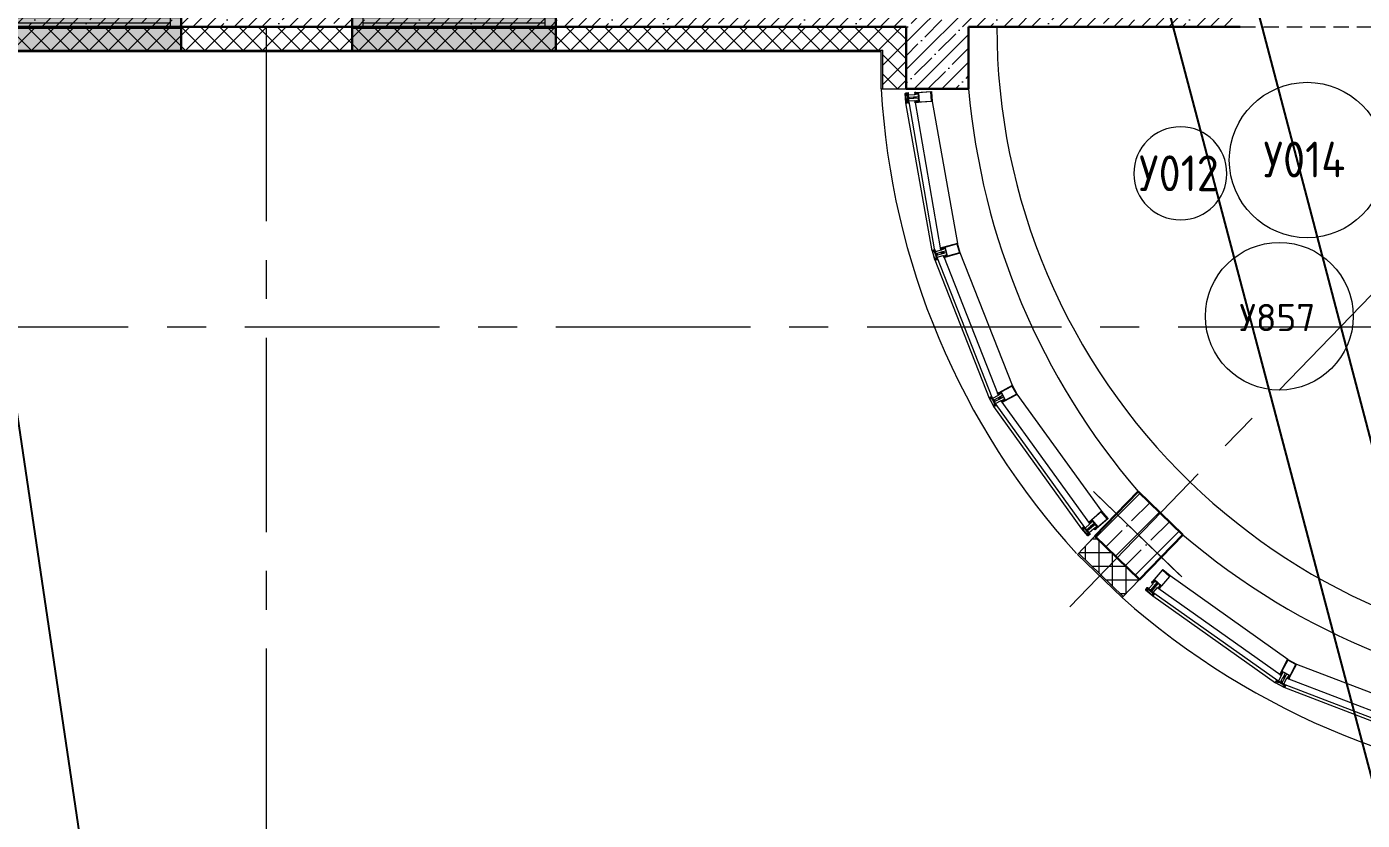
# Model space of a CAD drawing. Header units: millimetres. Extents: x -8417289 to 9420486, y 0 to 166066.
# Drawn here: x 82105 to 90693, y 61540 to 66646 of the extents above; entities that cross this region are included whole.
import ezdxf
from ezdxf import colors
from ezdxf.entities.mleader import LeaderData, LeaderLine
from ezdxf.math import Vec2, Vec3

# ---------------------------------------------------------------- set-up
doc = ezdxf.new("R2010")
doc.units = ezdxf.units.MM
doc.header["$MEASUREMENT"] = 0
doc.linetypes.add('ADSK_Штриховая_ш2 п1', pattern=[3, 2, -1])
doc.linetypes.add('CENTER', pattern=[2, 1.25, -0.25, 0.25, -0.25])
doc.layers.get('0').update_dxf_attribs({"color": 250, "lineweight": 9})
for name, color, linetype, lineweight in [('АР_Навесной фасад', 147, 'Continuous', 5), ('АР_Окна БЛОК', 250, 'Continuous', 13), ('АР_Оси', 195, 'Continuous', 9), ('АР_Перегородки витражные', 152, 'Continuous', 13), ('АР_Подоконники', 163, 'Continuous', 9), ('АР_Сущ Несущая стена', 216, 'Continuous', 30), ('АР_тонкая линия', 250, 'Continuous', 0), ('АР_Утеплитель', 250, 'Continuous', 9), ('АР_Штриховка монолит', 250, 'Continuous', 9), ('ТХ_мебель передв', 250, 'Continuous', 13)]:
    doc.layers.add(name, color=color, linetype=linetype, lineweight=lineweight)
for name, color, linetype in [('Тонкая', 7, 'Continuous'), ('ТХ_мебель передв_поз', 251, 'Continuous'), ('ТХ_привязки ЭО', 96, 'Continuous'), ('ТХ_привязки_СС', 3, 'Continuous'), ('ТХ_примечание', 40, 'Continuous')]:
    doc.layers.add(name, color=color, linetype=linetype)
doc.styles.add('ISOCPEUR', font='isocpeur.TTF')
doc.styles.add('ISOCPEUR_1', font='isocpeur.TTF', dxfattribs={"width": 0.9, "height": 250})
pattern_1 = [(335.76716334, (-69115.3163, 318510.941), (0.651582564, 1.447617495), []), (65.76716334, (-69115.3163, 318510.941), (-1.447617495, 0.651582564), [])]

# ---------------------------------------------------------------- blocks, each defined once
blk = doc.blocks.new('*U360')
at = {"true_color": 0xffffff}
h = blk.add_hatch(color=7, dxfattribs=at)
h.dxf.hatch_style = 1
h.paths.add_polyline_path([(-1310, -140), (0, -140), (0, 220), (-1310, 220)])
at = {"lineweight": 30}
for p, q in [((-1310, -140), (-1310, 220)), ((0, -140), (0, 220))]:
    blk.add_line(p, q, dxfattribs=at)
for p, q in [((0, 220), (-1310, 220)), ((-1310, 70), (0, 70)), ((-1310, 0), (0, 0)), ((-1240, 0), (-1240, 70)), ((-1240, 35), (-70, 35)), ((-70, 0), (-70, 70)), ((-1310, -140), (0, -140)), ((-1310, -140), (-1310, -140)), ((-1310, -140), (-1310, -140)), ((0, -140), (0, -140)), ((0, -140), (0, -140))]:
    blk.add_line(p, q)
blk = doc.blocks.new('стойка витр.')
h = blk.add_hatch()
h.set_pattern_fill('ANSI37', scale=0.5, angle=-69.23284)
h.set_pattern_definition(pattern_1)
edge = h.paths.add_edge_path()
edge.add_line((-22.7, 14.1), (-23, 15))
edge.add_arc((-23.4, 14.9), 0.427, 20.76054, 72.29996)
edge.add_arc((-23.2, 15.7), 0.427, 110.76398, 252.28796, ccw=False)
edge.add_line((-23.3, 16.1), (-22.3, 16.5))
edge.add_arc((-22.2, 16.3), 0.183, 20.74896, 110.78537, ccw=False)
edge.add_line((-22.1, 16.4), (-22, 16.3))
edge.add_arc((-21.9, 16.3), 0.183, 200.76661, 335.77797)
edge.add_line((-21.7, 16.3), (-21.1, 17.8))
edge.add_arc((-21.7, 18), 0.637, 344.39284, 381.72488)
edge.add_line((-21.1, 18.2), (-22.6, 22.1))
edge.add_arc((-23.2, 21.9), 0.637, 19.80945, 57.14149)
edge.add_line((-22.8, 22.4), (-24.3, 23.1))
edge.add_arc((-24.4, 23), 0.183, 65.75635, 200.76772)
edge.add_line((-24.5, 22.9), (-24.5, 22.8))
edge.add_arc((-24.7, 22.7), 0.183, -69.25104, 20.78537, ccw=False)
edge.add_line((-24.6, 22.6), (-25.6, 22.2))
edge.add_arc((-25.8, 22.6), 0.427, 149.24636, 290.77035, ccw=False)
edge.add_arc((-26.5, 23), 0.427, 329.23437, 380.77379)
edge.add_line((-26.1, 23.2), (-26.5, 24.2))
edge.add_arc((-26.7, 24.1), 0.183, 20.74896, 110.78537)
edge.add_line((-26.7, 24.3), (-33.5, 21.7))
edge.add_arc((-33.4, 21.4), 0.306, 107.61202, 200.68829)
edge.add_line((-33.7, 21.3), (-33.4, 20.7))
edge.add_arc((-33.1, 20.8), 0.304, 200.74529, 225.81236)
edge.add_line((-33.3, 20.5), (-31.8, 18.9))
edge.add_arc((-32, 18.7), 0.305, -108.86284, 45.7814, ccw=False)
edge.add_arc((-28.7, 27.8), 9.95, 231.95433, 250.04117, ccw=False)
edge.add_arc((-35.1, 19.6), 0.4, 42.30929, 119.22504)
edge.add_arc((-34.9, 19.6), 0.602, 134.39501, 228.6478)
edge.add_arc((-28.5, 27.8), 11, 232.08735, 240.88894)
edge.add_arc((-36.9, 12.9), 6.09, 40.7589, 60.61437, ccw=False)
edge.add_arc((-32.5, 16.6), 0.305, -34.89588, 41.60272, ccw=False)
edge.add_line((-32.3, 16.5), (-32.8, 15.8))
edge.add_arc((-32.5, 15.6), 0.305, 145.11007, 256.42425)
edge.add_line((-32.6, 15.3), (-31.7, 15.1))
edge.add_arc((-31.8, 14.8), 0.305, -34.88993, 76.42425, ccw=False)
edge.add_line((-31.5, 14.6), (-32.1, 13.9))
edge.add_arc((-31.8, 13.7), 0.305, 145.11007, 256.42425)
edge.add_line((-31.9, 13.4), (-31, 13.2))
edge.add_arc((-31.1, 12.9), 0.305, -24.22466, 76.42043, ccw=False)
edge.add_line((-30.8, 12.8), (-31.6, 11.1))
edge.add_arc((-31.3, 11), 0.305, 155.77106, 290.74029)
edge.add_line((-31.2, 10.7), (-22.8, 13.9))
edge.add_arc((-22.9, 14.1), 0.183, 290.74896, 380.74896)
edge = h.paths.add_edge_path(flags=16)
edge.add_line((-23.1, 21), (-22.2, 18.6))
edge.add_arc((-22.7, 18.4), 0.541, -69.23284, 20.76716, ccw=False)
edge.add_line((-22.5, 17.9), (-23.4, 17.6))
edge.add_arc((-23.6, 18.1), 0.541, 200.76716, 290.76716, ccw=False)
edge.add_line((-24.1, 17.9), (-25, 20.3))
edge.add_arc((-24.5, 20.5), 0.541, 110.76716, 200.76716, ccw=False)
edge.add_line((-24.7, 21), (-23.8, 21.4))
edge.add_arc((-23.6, 20.8), 0.541, 20.76716, 110.76716, ccw=False)
edge = h.paths.add_edge_path(flags=16)
edge.add_line((-26.9, 20.3), (-25.5, 16.7))
edge.add_arc((-26, 16.5), 0.541, -69.23284, 20.76716, ccw=False)
edge.add_line((-25.8, 16), (-28.2, 15.1))
edge.add_arc((-28.4, 15.6), 0.541, 200.76716, 290.76716, ccw=False)
edge.add_line((-28.9, 15.4), (-30.3, 19))
edge.add_arc((-29.8, 19.2), 0.541, 110.76716, 200.76716, ccw=False)
edge.add_line((-30, 19.7), (-27.5, 20.6))
edge.add_arc((-27.4, 20.1), 0.541, 20.76716, 110.76716, ccw=False)
h = blk.add_hatch()
h.set_pattern_fill('ANSI37', scale=0.5, angle=-69.23284)
h.set_pattern_definition([(335.76716334, (-69115.9168, 318510.7132), (0.651582564, 1.447617495), []), (65.76716334, (-69115.9168, 318510.7132), (-1.447617495, 0.651582564), [])])
edge = h.paths.add_edge_path()
edge.add_arc((-61.4, -46.2), 0.549, 155.76571, 200.76716)
edge.add_line((-61.9, -46), (-61.2, -44.4))
edge.add_arc((-61, -44.5), 0.183, 20.76716, 155.76571)
edge.add_line((-60.9, -44.4), (-60.8, -44.6))
edge.add_arc((-60.6, -44.6), 0.183, 200.76716, 290.76716)
edge.add_line((-60.6, -44.7), (-59.4, -44.3))
edge.add_arc((-59.6, -43.9), 0.427, -69.23284, 72.29364)
edge.add_arc((-59.3, -43.1), 0.427, 200.76716, 252.29364)
edge.add_line((-59.7, -43.2), (-63, -34.5))
edge.add_arc((-62.7, -34.4), 0.305, 110.76716, 200.76716)
edge.add_line((-62.8, -34.1), (-60.6, -33.3))
edge.add_arc((-60.4, -33.6), 0.304, 76.40287, 110.76716)
edge.add_line((-60.4, -33.3), (-60.1, -33.6))
edge.add_arc((-108.2, -55.9), 53, 16.7114, 24.82293)
edge.add_line((-57.4, -40.6), (-57.9, -41.3))
edge.add_arc((-57.7, -41.5), 0.305, 145.11089, 256.42344)
edge.add_line((-57.7, -41.8), (-56.9, -42))
edge.add_arc((-57, -42.3), 0.305, -34.88911, 76.42344)
edge.add_line((-56.7, -42.5), (-57.2, -43.3))
edge.add_arc((-56.9, -43.5), 0.305, 145.11089, 256.42344)
edge.add_line((-57, -43.8), (-56.1, -44))
edge.add_arc((-56.2, -44.3), 0.305, -34.88911, 76.42344)
edge.add_line((-56, -44.4), (-56.5, -45.1))
edge.add_arc((-56.2, -45.3), 0.305, 145.11089, 256.42344)
edge.add_line((-56.3, -45.6), (-55.4, -45.8))
edge.add_arc((-55.5, -46.1), 0.305, -34.88911, 76.42344)
edge.add_line((-55.3, -46.3), (-55.8, -47))
edge.add_arc((-55.5, -47.2), 0.305, 145.11089, 256.42344)
edge.add_line((-55.6, -47.5), (-54.7, -47.8))
edge.add_arc((-54.8, -48.1), 0.305, -34.88911, 76.42344)
edge.add_line((-54.5, -48.3), (-55, -49))
edge.add_arc((-54.8, -49.1), 0.305, 145.11089, 256.42344)
edge.add_line((-54.8, -49.4), (-54, -49.6))
edge.add_arc((-54.1, -49.9), 0.305, -34.88911, 76.42344)
edge.add_line((-53.8, -50.1), (-54.3, -50.8))
edge.add_arc((-54.1, -51), 0.305, 145.11089, 256.42344)
edge.add_line((-54.1, -51.3), (-53.3, -51.5))
edge.add_arc((-53.4, -51.8), 0.305, -43.67509, 76.4279)
edge.add_line((-53.1, -52), (-53.8, -52.6))
edge.add_arc((-53.6, -52.8), 0.305, 136.32859, 262.74713)
edge.add_arc((-54.6, -61.1), 7.99, 59.58604, 82.74713)
edge.add_arc((-50.7, -54.4), 0.305, 253.29101, 419.58604)
edge.add_arc((-52.6, -60.5), 6.03, 73.29101, 110.76716)
edge.add_line((-54.7, -54.9), (-54.8, -54.9))
edge.add_arc((-55, -54.5), 0.427, 200.76716, 290.76716)
edge.add_line((-55.4, -54.7), (-56.7, -51.1))
edge.add_arc((-56.3, -51), 0.427, 149.23664, 200.76716)
edge.add_arc((-57, -50.5), 0.427, -30.76336, 40.0143)
edge.add_arc((-57, -50.5), 0.427, 40.00046, 110.76716)
edge.add_line((-57.2, -50.1), (-58.3, -50.6))
edge.add_arc((-58.3, -50.7), 0.183, 110.76716, 200.76716)
edge.add_line((-58.4, -50.8), (-58.4, -51))
edge.add_arc((-58.5, -51.1), 0.183, 245.76862, 380.76716)
edge.add_line((-58.6, -51.3), (-60.2, -50.6))
edge.add_arc((-60, -50.1), 0.549, 200.76716, 245.76862)
edge.add_line((-60.5, -50.3), (-61.9, -46.4))
edge = h.paths.add_edge_path(flags=16)
edge.add_arc((-59.4, -49), 0.541, 200.76716, 290.76716)
edge.add_line((-60.8, -46.8), (-59.9, -49.2))
edge.add_arc((-60.3, -46.6), 0.541, 110.76716, 200.76716)
edge.add_line((-59.3, -45.7), (-60.5, -46.1))
edge.add_arc((-59.1, -46.2), 0.541, 20.76716, 110.76716)
edge.add_line((-57.7, -48.4), (-58.6, -46))
edge.add_arc((-58.2, -48.6), 0.541, -69.23284, 20.76716)
edge.add_line((-59.2, -49.5), (-58, -49.1))
h = blk.add_hatch()
h.set_pattern_fill('ANSI37', scale=0.5, angle=-69.23284)
h.set_pattern_definition(pattern_1)
edge = h.paths.add_edge_path()
edge.add_line((-7.6, -25.6), (-7.3, -26.5))
edge.add_arc((-7.7, -26.7), 0.427, -30.76563, 20.77379, ccw=False)
edge.add_arc((-6.9, -27.1), 0.427, 149.24636, 290.77035)
edge.add_line((-6.8, -27.5), (-5.8, -27.1))
edge.add_arc((-5.8, -27), 0.183, 290.74896, 380.78537)
edge.add_line((-5.7, -26.9), (-5.7, -26.8))
edge.add_arc((-5.5, -26.7), 0.183, 65.75635, 200.76772, ccw=False)
edge.add_line((-5.5, -26.5), (-4, -27.3))
edge.add_arc((-4.3, -27.8), 0.637, 19.80945, 57.14149, ccw=False)
edge.add_line((-3.7, -27.6), (-2.3, -31.5))
edge.add_arc((-2.9, -31.7), 0.637, -15.60716, 21.72488, ccw=False)
edge.add_line((-2.2, -31.9), (-2.8, -33.4))
edge.add_arc((-3, -33.4), 0.183, 200.76661, 335.77797, ccw=False)
edge.add_line((-3.2, -33.4), (-3.2, -33.3))
edge.add_arc((-3.4, -33.4), 0.183, 20.74896, 110.78537)
edge.add_line((-3.5, -33.2), (-4.5, -33.6))
edge.add_arc((-4.3, -34), 0.427, 110.76398, 252.28796)
edge.add_arc((-4.6, -34.8), 0.427, 20.76054, 72.29996, ccw=False)
edge.add_line((-4.2, -34.6), (-3.8, -35.7))
edge.add_arc((-4, -35.7), 0.183, -69.25104, 20.78537, ccw=False)
edge.add_line((-3.9, -35.9), (-10.6, -38.5))
edge.add_arc((-10.8, -38.2), 0.306, 200.84604, 293.92231, ccw=False)
edge.add_line((-11, -38.3), (-11.3, -37.6))
edge.add_arc((-11, -37.5), 0.304, 175.72197, 200.78904, ccw=False)
edge.add_line((-11.3, -37.5), (-11.3, -35.2))
edge.add_arc((-11.6, -35.2), 0.305, 355.75293, 510.39717)
edge.add_arc((-3.1, -39.8), 9.95, 151.49316, 169.57999)
edge.add_arc((-13.3, -38), 0.4, 282.30929, 359.22504, ccw=False)
edge.add_arc((-13.2, -37.8), 0.602, 172.88652, 267.13932, ccw=False)
edge.add_arc((-2.9, -39.7), 11, 160.64539, 169.44698, ccw=False)
edge.add_arc((-19.1, -34.1), 6.09, 340.91996, 360.77542)
edge.add_arc((-13.3, -34), 0.305, 359.93161, 436.4302)
edge.add_line((-13.2, -33.7), (-14.1, -33.5))
edge.add_arc((-14, -33.2), 0.305, 145.11007, 256.42425, ccw=False)
edge.add_line((-14.3, -33), (-13.7, -32.3))
edge.add_arc((-14, -32.2), 0.305, 325.11007, 436.42425)
edge.add_line((-13.9, -31.9), (-14.8, -31.7))
edge.add_arc((-14.7, -31.4), 0.305, 145.11007, 256.42425, ccw=False)
edge.add_line((-15, -31.2), (-14.4, -30.5))
edge.add_arc((-14.7, -30.3), 0.305, 325.11389, 425.75899)
edge.add_line((-14.6, -30), (-16.3, -29.3))
edge.add_arc((-16.2, -29), 0.305, 110.79404, 245.76326, ccw=False)
edge.add_line((-16.3, -28.7), (-7.9, -25.5))
edge.add_arc((-7.8, -25.7), 0.183, 20.78537, 110.78537, ccw=False)
edge = h.paths.add_edge_path(flags=16)
edge.add_line((-3.3, -31.1), (-4.3, -28.7))
edge.add_arc((-4.8, -28.9), 0.541, 20.76716, 110.76716)
edge.add_line((-5, -28.3), (-5.9, -28.7))
edge.add_arc((-5.7, -29.2), 0.541, 110.76716, 200.76716)
edge.add_line((-6.2, -29.4), (-5.3, -31.8))
edge.add_arc((-4.8, -31.6), 0.541, 200.76716, 290.76716)
edge.add_line((-4.6, -32.1), (-3.7, -31.8))
edge.add_arc((-3.9, -31.3), 0.541, 290.76716, 380.76716)
edge = h.paths.add_edge_path(flags=16)
edge.add_line((-6.7, -33), (-8, -29.4))
edge.add_arc((-8.5, -29.6), 0.541, 20.76716, 110.76716)
edge.add_line((-8.7, -29.1), (-11.1, -30))
edge.add_arc((-10.9, -30.5), 0.541, 110.76716, 200.76716)
edge.add_line((-11.4, -30.7), (-10.1, -34.3))
edge.add_arc((-9.6, -34.1), 0.541, 200.76716, 290.76716)
edge.add_line((-9.4, -34.6), (-7, -33.7))
edge.add_arc((-7.2, -33.2), 0.541, 290.76716, 380.76716)
at = {"lineweight": 0, "ltscale": 100, "transparency": 33554687}
for points in [[(-68.6, -58.5), (-90.2, -1.6), (-90, -1.3), (-89, -0.9), (-88.6, -1), (-87.7, -3.3), (-87.4, -3.4), (-86.7, -3.2), (-86.4, -2.8), (-87.3, -0.5), (-87.2, -0.2), (-82, 1.7), (-80.5, 1.3), (-79.7, 1.5), (-77.3, 4.2), (-77.8, 4.8), (-90.5, 0), (-91.4, -2), (-69.8, -59.1), (-67.8, -59.9), (-55.1, -55.1), (-55.2, -54.3), (-58.7, -53.8), (-59.5, -54.2), (-60.2, -55.7), (-65.4, -57.6), (-65.7, -57.4), (-66.6, -55.1), (-67, -55), (-67.7, -55.3), (-67.9, -55.6), (-67, -57.9), (-67.2, -58.3), (-68.2, -58.7)], [(65.9, 59.3), (-26.6, 24.2), (-25.9, 22.2), (-25.3, 22), (-24.8, 22.1), (-25.2, 23.2), (-20.5, 24.9), (-19.2, 21.4), (-18.8, 21.3), (-19, 20.8), (-17.7, 17.4), (-22.4, 15.6), (-22.7, 16.5), (-23.2, 16.4), (-23.4, 15.7), (-22.8, 13.9), (-17.2, 16), (-16.2, 17), (-15.5, 19.8), (-15.4, 20.1), (-17, 24.3), (-17.4, 24.6), (-17.5, 25.4), (-13.7, 26.9), (-12.5, 26.3), (-4.3, 4.8), (-4.9, 3.6), (-32.7, -7), (-32.8, -7.4), (-32.4, -8.4), (-31.1, -9.1), (-30.3, -8.8), (-29.8, -9.1), (-28.6, -8.7), (-28.6, -8.2), (-28.2, -8.5), (-27, -8.1), (-26.9, -7.5), (-26.5, -7.9), (-25.3, -7.5), (-25.3, -6.9), (-24.8, -7.2), (-23.6, -6.8), (-23.6, -6.3), (-23.1, -6.6), (-21.9, -6.2), (-21.9, -5.6), (-21.5, -6), (-20.3, -5.6), (-20.2, -5), (-19.8, -5.3), (-18.6, -4.9), (-18.4, -4.3), (-18, -4.7), (-17.4, -4.4), (-15.1, -4.8), (-14.5, -6.4), (-15.8, -7.9), (-15.9, -8.7), (-16.3, -8.3), (-17.4, -8.8), (-17.6, -9.3), (-18, -9), (-19.1, -9.4), (-19.3, -10), (-19.7, -9.6), (-20.8, -10.1), (-20.9, -10.6), (-21.4, -10.3), (-22.5, -10.7), (-22.6, -11.2), (-23, -10.9), (-24.3, -11.3), (-24.3, -11.9), (-24.7, -11.5), (-25.8, -12), (-26, -12.5), (-26.4, -12.2), (-27.6, -12.6), (-27.6, -13.1), (-28.1, -12.8), (-29.3, -13.3), (-29.3, -13.8), (-29.9, -15.1), (-29.5, -16.2), (-29.1, -16.3), (-1.3, -5.8), (-0.1, -6.4), (8.1, -27.9), (7.6, -29.2), (3.8, -30.6), (3.2, -29.8), (3.4, -29.5), (1.7, -25.2), (1.6, -25.1), (-0.9, -23.4), (-2.3, -23.3), (-7.8, -25.4), (-7.2, -27.2), (-6.5, -27.6), (-6, -27.4), (-6.4, -26.4), (-1.7, -24.6), (-0.4, -28.2), (0, -28.3), (-0.2, -28.7), (1.1, -32.2), (-3.6, -33.9), (-3.9, -33), (-4.4, -33.2), (-4.6, -33.8), (-4, -35.7), (88.6, -0.5), (89.2, 0.7), (67.2, 58.7)], [(63.8, 56.3), (85.1, 0.2), (10.6, -28), (-10.6, 28)]]:
    blk.add_lwpolyline(points, close=True, dxfattribs=at)
for points in [[(-73.6, -6.3), (-74.2, -6), (-74.8, -6.2), (-74.4, -7.2), (-76.6, -8, -0.414362), (-77, -7.8), (-79.3, -1.5, -0.414326), (-78.7, -0.2), (-77.3, 0.4), (-76.9, -0.7), (-76.3, -0.4), (-76.1, 0.3), (-77.3, 3.5, 0.551224), (-77.8, 3.6), (-79.9, 1.3, -0.267349), (-80.9, 1.1), (-82.1, 1.4, 0.249629), (-82.6, 1.3), (-86.2, -1.9, 0.827043), (-85.6, -2.8), (-82.1, -1.5, -0.414326), (-80.8, -2.1), (-78.1, -9.1, 0.414326), (-76.8, -9.7), (-75.7, -9.2, -0.082799), (-71.8, -16.3), (-68.3, -25.6), (-67.9, -25.7), (-68.1, -26.1), (-64.6, -35.3, -0.082799), (-62.8, -43.1), (-63.9, -43.6, 0.414326), (-64.5, -44.9), (-61.9, -51.9, -0.414326), (-62.5, -53.2), (-66, -54.5, 0.827043), (-65.8, -55.6), (-61, -55.6, 0.249629), (-60.6, -55.4), (-59.9, -54.3, -0.267349), (-59, -53.9), (-55.9, -54.2, 0.551224), (-55.6, -53.7), (-56.8, -50.5), (-57.5, -50.1), (-58, -50.4), (-57.6, -51.4), (-59.1, -52, -0.414326), (-60.5, -51.4), (-62.8, -45.1, -0.414362), (-62.7, -44.7), (-60.5, -43.9), (-60.1, -44.8), (-59.6, -44.6), (-59.3, -43.9)], [(-32.4, -8.4), (-32.8, -7.4, 0.523933), (-33.2, -7.2), (-64.2, -18.9, 0.414326), (-64.5, -19.6), (-64.1, -20.9, 0.410627), (-63.4, -21.2), (-62.7, -21, 0.492552), (-62.6, -20.7), (-62.8, -20.2, -0.441111), (-62.6, -19.9), (-60.8, -19.3, -0.208057), (-59.9, -19.4, -0.000016), (-56.9, -20.8, -0.439819), (-56.4, -22.2, -0.000016), (-57.7, -25.2, -0.208057), (-58.3, -25.9), (-60.1, -26.6, -0.441111), (-60.4, -26.5), (-60.6, -26, 0.492552), (-60.9, -25.9), (-61.5, -26.1, 0.410627), (-61.8, -26.8), (-61.3, -28.1, 0.414326), (-60.6, -28.4), (-29.6, -16.6, 0.523933), (-29.5, -16.2), (-29.8, -15.2)]]:
    blk.add_lwpolyline(points, format="xyb", close=True, dxfattribs=at)
at = {"color": 7, "lineweight": 0, "ltscale": 100, "transparency": 33554687}
for points in [[(-74.1, 3.3, 0.57795), (-74.3, 3.8), (-75.2, 3.8, -0.615334), (-75.4, 4.3, 0.101403), (-73.8, 7.1, 0.887085), (-74.4, 7.4, -0.164997), (-77.4, 4.9), (-77.5, 4.9, 0.414304), (-77.7, 4.3), (-76.4, 0.8, 0.228696), (-76.1, 0.5, -0.319049), (-75.8, 0.1, -0.319002), (-76.1, -0.3), (-77.2, -0.7, -0.4144), (-77.5, -0.6), (-77.6, -0.4, 0.668339), (-77.9, -0.4), (-78.6, -1.9, 0.198883), (-78.6, -2.4), (-77.2, -6.2, 0.198883), (-76.9, -6.5), (-75.3, -7.3, 0.668339), (-75.1, -7), (-75.1, -6.8, -0.4144), (-75, -6.6), (-73.9, -6.1, -0.710202), (-73.4, -6.7, 0.228696), (-73.4, -7.1), (-70.1, -15.8, 0.414362), (-69.7, -16), (-67.4, -15.1, 0.151171), (-67.3, -15), (-67.3, -14.6, 0.035408), (-69.9, -7.6), (-70.8, -7.4, -0.527868), (-71, -6.9), (-70.5, -6.2, 0.527868), (-70.6, -5.7), (-71.5, -5.4, -0.527868), (-71.7, -4.9), (-71.2, -4.2, 0.527868), (-71.4, -3.7), (-72.3, -3.5, -0.527868), (-72.4, -3.1), (-71.9, -2.4, 0.527868), (-72.1, -1.9), (-73, -1.7, -0.527868), (-73.1, -1.2), (-72.7, -0.4, 0.527868), (-72.8, 0.1), (-73.7, 0.3, -0.527868), (-73.9, 0.8), (-73.4, 1.5, 0.527868), (-73.5, 1.9), (-74.4, 2.1, -0.527868), (-74.6, 2.6)], [(-22.7, 14.1), (-23, 15, 0.228752), (-23.3, 15.3, -0.710164), (-23.3, 16.1), (-22.3, 16.5, -0.4144), (-22.1, 16.4), (-22, 16.3, 0.66825), (-21.7, 16.3), (-21.1, 17.8, 0.164348), (-21.1, 18.2), (-22.6, 22.1, 0.164348), (-22.8, 22.4), (-24.3, 23.1, 0.66825), (-24.5, 22.9), (-24.5, 22.8, -0.4144), (-24.6, 22.6), (-25.6, 22.2, -0.710164), (-26.1, 22.8, 0.228752), (-26.1, 23.2), (-26.5, 24.2, 0.4144), (-26.7, 24.3), (-33.5, 21.7, 0.430028), (-33.7, 21.3), (-33.4, 20.7, 0.109814), (-33.3, 20.5), (-31.8, 18.9, -0.800036), (-32.1, 18.4, -0.079083), (-34.8, 19.9, 0.348803), (-35.3, 20, 0.436125), (-35.3, 19.1, 0.038423), (-33.9, 18.2, -0.086853), (-32.3, 16.9, -0.346763), (-32.3, 16.5), (-32.8, 15.8, 0.527877), (-32.6, 15.3), (-31.7, 15.1, -0.527877), (-31.5, 14.6), (-32.1, 13.9, 0.527877), (-31.9, 13.4), (-31, 13.2, -0.469739), (-30.8, 12.8), (-31.6, 11.1, 0.667984), (-31.2, 10.7), (-22.8, 13.9, 0.414214)], [(-53.3, -51.5, -0.57795), (-53.1, -52), (-53.8, -52.6, 0.615334), (-53.6, -53.1, -0.101403), (-50.6, -54.2, -0.887085), (-50.8, -54.7, 0.164997), (-54.7, -54.9), (-54.8, -54.9, -0.414304), (-55.4, -54.7), (-56.7, -51.1, -0.228696), (-56.7, -50.8, 0.319049), (-56.7, -50.3, 0.319002), (-57.2, -50.1), (-58.3, -50.6, 0.4144), (-58.4, -50.8), (-58.4, -51, -0.668339), (-58.6, -51.3), (-60.2, -50.6, -0.198883), (-60.5, -50.3), (-61.9, -46.4, -0.198883), (-61.9, -46), (-61.2, -44.4, -0.668339), (-60.9, -44.4), (-60.8, -44.6, 0.4144), (-60.6, -44.7), (-59.4, -44.3, 0.710202), (-59.4, -43.5, -0.228696), (-59.7, -43.2), (-63, -34.5, -0.414362), (-62.8, -34.1), (-60.6, -33.3, -0.151171), (-60.4, -33.3), (-60.1, -33.6, -0.035408), (-57.4, -40.6), (-57.9, -41.3, 0.527868), (-57.7, -41.8), (-56.9, -42, -0.527868), (-56.7, -42.5), (-57.2, -43.3, 0.527868), (-57, -43.8), (-56.1, -44, -0.527868), (-56, -44.4), (-56.5, -45.1, 0.527868), (-56.3, -45.6), (-55.4, -45.8, -0.527868), (-55.3, -46.3), (-55.8, -47, 0.527868), (-55.6, -47.5), (-54.7, -47.8, -0.527868), (-54.5, -48.3), (-55, -49, 0.527868), (-54.8, -49.4), (-54, -49.6, -0.527868), (-53.8, -50.1), (-54.3, -50.8, 0.527868), (-54.1, -51.3)], [(-7.6, -25.6), (-7.3, -26.5, -0.228752), (-7.3, -26.9, 0.710164), (-6.8, -27.5), (-5.8, -27.1, 0.4144), (-5.7, -26.9), (-5.7, -26.8, -0.66825), (-5.5, -26.5), (-4, -27.3, -0.164348), (-3.7, -27.6), (-2.3, -31.5, -0.164348), (-2.2, -31.9), (-2.8, -33.4, -0.66825), (-3.2, -33.4), (-3.2, -33.3, 0.4144), (-3.5, -33.2), (-4.5, -33.6, 0.710164), (-4.5, -34.4, -0.228752), (-4.2, -34.6), (-3.8, -35.7, -0.4144), (-3.9, -35.9), (-10.6, -38.5, -0.430028), (-11, -38.3), (-11.3, -37.6, -0.109814), (-11.3, -37.5), (-11.3, -35.2, 0.800036), (-11.8, -35.1, 0.079083), (-12.9, -38, -0.348803), (-13.2, -38.4, -0.436125), (-13.8, -37.7, -0.038423), (-13.3, -36.1, 0.086853), (-13, -34, 0.346763), (-13.2, -33.7), (-14.1, -33.5, -0.527877), (-14.3, -33), (-13.7, -32.3, 0.527877), (-13.9, -31.9), (-14.8, -31.7, -0.527877), (-15, -31.2), (-14.4, -30.5, 0.469739), (-14.6, -30), (-16.3, -29.3, -0.667984), (-16.3, -28.7), (-7.9, -25.5, -0.414214)]]:
    blk.add_lwpolyline(points, format="xyb", close=True, dxfattribs=at)
for points in [[(-72, 0.1), (-72.9, -0.3)], [(-26.7, 24.3), (-26.7, 24.3)], [(-22.8, 13.9), (-22.8, 13.9)]]:
    blk.add_lwpolyline(points, dxfattribs=at)
blk.add_lwpolyline([(-72.9, -0.3), (-54.8, -48), (-53.9, -47.7), (-72, 0.1)], close=True)
at = {"lineweight": 0, "ltscale": 100, "transparency": 33554687}
for points in [[(-69.8, -5.6), (-69.2, -5.9), (-30.9, 8.6), (-30.6, 9.2), (-31.2, 10.7)], [(-56.1, -42), (-55.8, -41.4), (-17.5, -26.8), (-16.8, -27.1), (-16.3, -28.6)]]:
    blk.add_lwpolyline(points, dxfattribs=at)
at = {"color": 7}
for points in [[(-26.9, 20.3), (-25.5, 16.7, -0.414214), (-25.8, 16), (-28.2, 15.1, -0.414214), (-28.9, 15.4), (-30.3, 19, -0.414214), (-30, 19.7), (-27.5, 20.6, -0.414214)], [(-23.1, 21), (-22.2, 18.6, -0.414214), (-22.5, 17.9), (-23.4, 17.6, -0.414214), (-24.1, 17.9), (-25, 20.3, -0.414214), (-24.7, 21), (-23.8, 21.4, -0.414214)], [(-75.3, -1.9), (-74.4, -4.3, -0.414214), (-74.7, -5), (-75.9, -5.4, -0.414214), (-76.6, -5.1), (-77.5, -2.7, -0.414214), (-77.2, -2), (-76, -1.6, -0.414214)], [(-57.7, -48.4), (-58.6, -46, 0.414214), (-59.3, -45.7), (-60.5, -46.1, 0.414214), (-60.8, -46.8), (-59.9, -49.2, 0.414214), (-59.2, -49.5), (-58, -49.1, 0.414214)], [(-6.7, -33), (-8, -29.4, 0.414214), (-8.7, -29.1), (-11.1, -30, 0.414214), (-11.4, -30.7), (-10.1, -34.3, 0.414214), (-9.4, -34.6), (-7, -33.7, 0.414214)], [(-3.3, -31.1), (-4.3, -28.7, 0.414214), (-5, -28.3), (-5.9, -28.7, 0.414214), (-6.2, -29.4), (-5.3, -31.8, 0.414214), (-4.6, -32.1), (-3.7, -31.8, 0.414214)]]:
    blk.add_lwpolyline(points, format="xyb", close=True, dxfattribs=at)
at = {"color": 7, "lineweight": 0, "ltscale": 100, "transparency": 33554687}
blk.add_arc((-33.4, 21.4), 0.305, 110.75619, 200.77789, dxfattribs=at)
blk = doc.blocks.new('A$Ccadbda81')
at = {"layer": 'АР_Перегородки витражные', "color": 5}
for p, q in [((89.1, -1005.5), (-114.1, -60.5)), ((-94.6, -52.9), (104.4, -1005.7)), ((145.4, -996.9), (-54, -42.9)), ((55, -45.6), (250.6, -952.9)), ((635.7, -1855), (269.6, -1012)), ((107.8, -1063.6), (488.9, -1940.5)), ((507.8, -1935.4), (124.3, -1053.1)), ((162.8, -1036.6), (545.9, -1917.9)), ((1162.9, -2724.7), (567.3, -1955.2)), ((666.3, -1908), (1236, -2642.8)), ((1112.6, -2759.6), (519.5, -1993.4)), ((533.4, -1979.6), (1130.2, -2750.6))]:
    blk.add_line(p, q, dxfattribs=at)
at = {"layer": 'АР_Перегородки витражные', "xscale": -1}
for p, rotation in [((-31.1, -22.3), 206.0439613467204), ((1196.3, -2722.7), 244.0437384224219)]:
    blk.add_blockref('стойка витр.', p, dxfattribs=dict(at, rotation=rotation))
at = {"layer": 'АР_Перегородки витражные'}
for p, rotation in [((180.5, -1008.2), 357.0718620546067), ((578.8, -1923.8), 9.301548555461455)]:
    blk.add_blockref('стойка витр.', p, dxfattribs=dict(at, rotation=rotation))
blk = doc.blocks.new('A$C81a96c4f')
at = {"layer": 'АР_Штриховка монолит', "ltscale": 100}
h = blk.add_hatch(dxfattribs=at)
h.set_pattern_fill('ANSI35', color=256, scale=700)
h.set_pattern_definition([(45, (-977645.9, 95082.39), (-123.743687, 123.743687), []), (45, (-977522.15, 95082.39), (-123.743687, 123.743687), [218.75, -43.75, 0, -43.75])])
h.paths.add_polyline_path([(-3165.6, -2990.2), (-3443.1, -3277.5), (-3155.8, -3555.8), (-2877.9, -3268.1)])
h = blk.add_hatch(dxfattribs=at)
h.set_pattern_fill('ANSI35', color=256, scale=700)
h.set_pattern_definition([(45, (-971324.91, 95091.84), (-123.743687, 123.743687), []), (45, (-971201.17, 95091.84), (-123.743687, 123.743687), [218.75, -43.75, 0, -43.75])])
h.paths.add_polyline_path([(3165.6, -2990.2), (2877.9, -3268.1), (3155.8, -3555.8), (3443.5, -3277.9)])
h = blk.add_hatch(dxfattribs=at)
h.set_pattern_fill('ANSI35', color=256, scale=700)
h.set_pattern_definition([(45, (177458.83, -66645.68), (-123.74369, 123.74369), []), (45, (177582.58, -66645.68), (-123.74369, 123.74369), [218.75, -43.75, 0, -43.75])])
h.paths.add_polyline_path([(200, -4350), (-200, -4350), (-200, -4749.9), (200, -4750)])
at = {"layer": 'АР_Сущ Несущая стена', "ltscale": 100}
for points in [[(-2877.9, -3268.1), (-3165.6, -2990.2), (-3443.5, -3277.9), (-3155.8, -3555.8)], [(2877.9, -3268.1), (3165.6, -2990.2), (3443.5, -3277.9), (3155.8, -3555.8)], [(-200, -4350), (200, -4350), (200, -4750), (-200, -4750)]]:
    blk.add_lwpolyline(points, close=True, dxfattribs=at)
blk = doc.blocks.new('У012')
at = {"layer": 'ТХ_мебель передв'}
blk.add_open_spline([(-181454, 44963.5, -0.6), (-181454, 44799.5, -0.6), (-181586.3, 44667.2, -0.6), (-181750.4, 44667.2, -0.6), (-181919.7, 44667.2, -0.6), (-182052, 44799.5, -0.6), (-182052, 44963.5, -0.6), (-182052, 45132.9, -0.6), (-181919.7, 45265.2, -0.6), (-181750.4, 45265.2, -0.6), (-181586.3, 45265.2, -0.6), (-181454, 45132.9, -0.6), (-181454, 44963.5, -0.6)], degree=3, knots=[0, 0, 0, 0, 1, 1, 1, 2, 2, 2, 3, 3, 3, 4, 4, 4, 4], dxfattribs=at)
blk = doc.blocks.new('У014')
at = {"layer": 'ТХ_мебель передв'}
blk.add_circle((-169652.2, 43208.2, -0.6), 500, dxfattribs=at)
blk = doc.blocks.new('_None')

msp = doc.modelspace()

# ---------------------------------------------------------------- hatches: boundary and pattern name
at = {"layer": 'АР_Утеплитель', "ltscale": 100}
h = msp.add_hatch(dxfattribs=at)
h.set_pattern_fill('ANSI37', color=256, scale=700)
h.set_pattern_definition([(45, (-887024.17, 104359.21), (-61.871843, 61.871843), []), (135, (-887024.17, 104359.21), (-61.871843, -61.871843), [])])
h.paths.add_polyline_path([(57972.4, 64815.7), (64322.5, 64815.7), (64322.5, 82045.7), (57322.3, 82045.7), (57322.3, 83765.7), (57172.3, 83765.7), (57172.3, 81895.7), (64172.5, 81895.7), (64172.5, 64965.7), (57822.4, 64965.7), (57822.5, 54955.7), (71222.5, 54955.7), (71222.5, 61305.7), (79342.5, 61305.7), (79342.5, 66495.7), (87609.8, 66495.7), (87609.8, 66245.7), (87759.8, 66245.7), (87759.8, 66645.7), (79192.5, 66645.7), (79192.5, 61455.7), (71072.5, 61455.7), (71072.5, 55105.7), (57972.5, 55105.7)])
h = msp.add_hatch(dxfattribs=at)
h.set_pattern_fill('ANSI37', color=256, scale=700, angle=45)
h.set_pattern_definition([(90, (134938.14, 0), (-87.5, 0), []), (180, (134938.14, 0), (-7e-15, -87.5), [])])
h.paths.add_polyline_path([(89260.2, 63088.3), (89156, 62980.4), (88868.2, 63258.3), (88972.4, 63366.2)])
at = {"layer": 'АР_Штриховка монолит', "ltscale": 100}
h = msp.add_hatch(dxfattribs=at)
h.set_pattern_fill('ANSI35', color=256, scale=500)
h.paths.add_polyline_path([(89889.5, 66845.7), (79192.5, 66845.7), (79192.5, 66645.7), (87759.8, 66645.7), (87759.8, 66245.7), (88162, 66245.7), (88162, 66645.7), (89889.5, 66645.7)])

# ---------------------------------------------------------------- linework, layer by layer
at = {"layer": 'АР_Навесной фасад', "ltscale": 100}
for p, q in [((79342.5, 66495.7), (87609.8, 66495.7)), ((79352.5, 66485.7), (87599.8, 66485.7)), ((87599.8, 66245.7), (87759.8, 66245.7)), ((88861.3, 63251.1), (88972.4, 63366.2)), ((89260.2, 63088.3), (89149, 62973.2))]:
    msp.add_line(p, q, dxfattribs=at)
at = {"layer": 'АР_Навесной фасад', "color": 18, "ltscale": 100, "true_color": 0x000000}
for points in [[(87599.8, 66245.7), (87599.8, 66485.7)], [(87609.8, 66245.7), (87609.8, 66495.7)], [(88973.9, 63367.8), (88918.3, 63310.2)], [(88861.3, 63251.1), (89149, 62973.2)], [(88868.2, 63258.3), (89156, 62980.4)], [(89261.7, 63089.9), (89206, 63032.2)]]:
    msp.add_lwpolyline(points, dxfattribs=at)
at = {"layer": 'АР_Оси', "linetype": 'CENTER', "ltscale": 1000}
for p, q in [((83647.5, 53394.4), (83647.5, 87701.9)), ((92417.5, 66645.7), (88812.2, 62912.3)), ((45508.7, 64715.7), (129105.9, 64715.7)), ((88964.7, 63654.7), (89518.3, 63120.1)), ((88979.9, 63640), (89533.5, 63105.4))]:
    msp.add_line(p, q, dxfattribs=at)
at = {"layer": 'АР_Подоконники', "ltscale": 100}
for start, end in [(179.99375, 225.99937), (179.99375, 225.99937), (225.99937, 270.00516), (225.99937, 270.00516)]:
    msp.add_arc((92417.1, 66645.2), 4073.8, start, end, dxfattribs=at)
at = {"layer": 'АР_Сущ Несущая стена', "ltscale": 100}
for p, q in [((79192.5, 66645.7), (87759.8, 66645.7)), ((88162, 66645.7), (89907.5, 66645.7))]:
    msp.add_line(p, q, dxfattribs=at)
for points in [[(87759.8, 66245.7), (87759.8, 66645.7)], [(88162, 66245.7), (88162, 66645.7)], [(87759.8, 66245.7), (88162, 66245.7)]]:
    msp.add_lwpolyline(points, dxfattribs=at)
msp.add_lwpolyline([(89539.6, 63377.6), (89251.8, 63655.5), (88974, 63367.8), (89261.7, 63089.9)], close=True, dxfattribs=at)
at = {"layer": 'АР_тонкая линия', "linetype": 'ADSK_Штриховая_ш2 п1', "ltscale": 50}
msp.add_line((89907.5, 66645.7), (94927.5, 66645.7), dxfattribs=at)
at = {"layer": 'АР_тонкая линия', "color": 18, "ltscale": 100, "true_color": 0x000000}
for centre, radius, start, end in [((92423.8, 66514.5), 4831.5, 183.18991, 222.41054), ((92718.7, 66638.5), 4573.6, 184.92731, 220.70928), ((92492, 66830.2), 4542.9, 229.46472, 266.535), ((92417.4, 66645.6), 4916.2, 228.33129, 267.66871)]:
    msp.add_arc(centre, radius, start, end, dxfattribs=at)
at = {"layer": 'ТХ_мебель передв', "ltscale": 0.1}
msp.add_circle((90159.9, 64783), 475, dxfattribs=at)

# ---------------------------------------------------------------- block references
at = {"ltscale": 100, "rotation": 357.9999999999999}
msp.add_blockref('A$Ccadbda81', (87873.5, 66212.4), dxfattribs=at)
at = {"ltscale": 100, "xscale": -1, "rotation": 272.4330061418909}
msp.add_blockref('A$Ccadbda81', (92150, 61989.1), dxfattribs=at)
at = {"layer": 'АР_Окна БЛОК', "xscale": -1, "rotation": 180}
for p in [(83097.5, 66705.7), (85507.5, 66705.7)]:
    msp.add_blockref('*U360', p, dxfattribs=at)
at = {"layer": 'Тонкая', "ltscale": 100}
msp.add_blockref('A$C81a96c4f', (92417.5, 66645.7), dxfattribs=at)
at = {"layer": 'ТХ_мебель передв'}
for name, p in [('У014', (259990.5, 22579.7, 0.6)), ('У012', (271276.4, 20736.3, 0.6))]:
    msp.add_blockref(name, p, dxfattribs=at)

# ---------------------------------------------------------------- texts
at = {"layer": 'ТХ_мебель передв_поз', "color": 2, "style": 'ISOCPEUR_1', "width": 0.9}
for s, p in [('У014', (90057.8, 65676.3)), ('У012', (89257.7, 65587.5))]:
    msp.add_text(s, height=230, dxfattribs=at).set_placement(p)
at = {"layer": 'ТХ_мебель передв_поз', "color": 2, "style": 'ISOCPEUR'}
msp.add_text('У857', height=175, dxfattribs=at).set_placement((89902.9, 64687))

# ---------------------------------------------------------------- leaders
at = {"layer": 'ТХ_привязки ЭО'}
ml = msp.add_multileader_mtext('Standard', dxfattribs=at)
ml.set_content('{\\fArial|b0|i0|c204|p34;Розетка на \\fArial|b0|i0|c0|p34;H-1800\\fArial|b0|i0|c204|p34;мм от УЧП\\Pдля подкл.:\\P- 2х0.5кВт/220В/1Ф - доп. оборуд-е}', color=256, style='ISOCPEUR')
ml.set_leader_properties()
ml.set_arrow_properties(name='NONE')
ml.build(insert=Vec2(0, 0))
ml.multileader.update_dxf_attribs({"text_left_attachment_type": 6, "text_right_attachment_type": 6, "dogleg_length": 0.36})
ctx = ml.context
ctx.base_point, ctx.char_height, ctx.plane_origin = Vec3(95899.5, 44321.2), 200, Vec3(93898.9, 82080.1)
ctx.left_attachment, ctx.right_attachment = 6, 6
notes = []
notes.append((ctx, [(0, (1, 1, 0), (95899.1, 44321.2), (1, 0), 0.36, [(0, [(88856, 71195.7)], 0, [])])]))
ctx.mtext.insert, ctx.mtext.width, ctx.mtext.flow_direction = Vec3(95901.5, 44580), 4801.524, 5
ml = msp.add_multileader_mtext('Standard', dxfattribs=at)
ml.set_content('\\A1;{\\fArial|b0|i0|c204|p34;Комментарии по подводимым коммуникациям - см. пом. 3\\fArial|b0|i0|c0|p34;18}', color=256, style='ISOCPEUR')
ml.set_leader_properties()
ml.set_arrow_properties(name='NONE')
ml.build(insert=Vec2(0, 0))
ml.multileader.update_dxf_attribs({"text_left_attachment_type": 6, "text_right_attachment_type": 6, "dogleg_length": 0.36})
ctx = ml.context
ctx.base_point, ctx.char_height, ctx.plane_origin = Vec3(82556.9, 60695.2), 200, Vec3(62727.5, 41285.8)
ctx.left_attachment, ctx.right_attachment = 6, 6
notes.append((ctx, [(0, (1, 1, 0), (82556.5, 60695.2), (1, 0), 0.36, [(1, [(81489.4, 67878)], 0, [])])]))
ctx.mtext.insert, ctx.mtext.width, ctx.mtext.flow_direction = Vec3(82558.9, 60935.2), 7036.07, 5
ml = msp.add_multileader_mtext('Standard', dxfattribs=at)
ml.set_content('\\A1;{\\fArial|b0|i0|c204|p34;Кабель из стены на Н-1200 \\A0;мм от УЧП\\A1; (\\fArial|b0|i0|c0|p34;L-1\\fArial|b0|i0|c204|p34;,0м)\\Pдля подкл. электросушителя для рук \\A0;(поз. У240):\\P- 1,0 кВт/220В/1Ф}', color=256, style='ISOCPEUR')
ml.set_leader_properties()
ml.set_arrow_properties(name='NONE')
ml.build(insert=Vec2(0, 0))
ml.multileader.update_dxf_attribs({"text_left_attachment_type": 6, "text_right_attachment_type": 6, "dogleg_length": 0.36})
ctx = ml.context
ctx.base_point, ctx.char_height, ctx.landing_gap_size, ctx.plane_origin = Vec3(81965, 58808.3, 0), 200, 0, Vec3(91297, 56260.6, 0)
ctx.left_attachment, ctx.right_attachment = 6, 6
notes.append((ctx, [(0, (1, 1, 0), (81964.6, 58808.3, 0), (1, 0), 0.36, [(1, [(76034.5, 67761.8, 0)], 0, [])])]))
ctx.mtext.insert, ctx.mtext.width, ctx.mtext.flow_direction = Vec3(81965, 59048.3, 0), 6437.978, 5
ml = msp.add_multileader_mtext('Standard', dxfattribs=at)
ml.set_content('{\\fArial|b0|i0|c204|p34;Розетка на \\fArial|b0|i0|c0|p34;H-1800\\fArial|b0|i0|c204|p34;мм от УЧП\\Pдля подкл.:\\P- 1х0.5кВт/220В/1Ф - доп. оборуд-е}', color=256, style='ISOCPEUR')
ml.set_leader_properties()
ml.set_arrow_properties(name='NONE')
ml.build(insert=Vec2(0, 0))
ml.multileader.update_dxf_attribs({"text_left_attachment_type": 6, "text_right_attachment_type": 6, "dogleg_length": 0.36})
ctx = ml.context
ctx.base_point, ctx.char_height, ctx.plane_origin = Vec3(95725.7, 42991), 200, Vec3(98685, 71425)
ctx.left_attachment, ctx.right_attachment = 6, 6
notes.append((ctx, [(0, (1, 1, 0), (95725.4, 42991), (1, 0), 0.36, [(0, [(89407.5, 66908.2)], 0, [])])]))
ctx.mtext.insert, ctx.mtext.width, ctx.mtext.flow_direction = Vec3(95727.7, 43249.8), 4801.524, 5
at = {"layer": 'ТХ_привязки_СС'}
ml = msp.add_multileader_mtext('Standard', dxfattribs=at)
ml.set_content('\\A1;{\\fArial|b0|i0|c204|p34;Комментарии по подводимым коммуникациям - см. пом. 3\\fArial|b0|i0|c0|p34;18}', color=256, style='ISOCPEUR')
ml.set_leader_properties()
ml.set_arrow_properties(name='NONE')
ml.build(insert=Vec2(0, 0))
ml.multileader.update_dxf_attribs({"text_left_attachment_type": 6, "text_right_attachment_type": 6, "dogleg_length": 0.36})
ctx = ml.context
ctx.base_point, ctx.char_height, ctx.plane_origin = Vec3(81878, 59853), 200, Vec3(75120, 31809.7)
ctx.left_attachment, ctx.right_attachment = 6, 6
notes.append((ctx, [(0, (1, 1, 0), (81877.6, 59853), (1, 0), 0.36, [(3, [(80966.9, 67533.1)], 0, [])])]))
ctx.mtext.insert, ctx.mtext.width, ctx.mtext.defined_height, ctx.mtext.flow_direction = Vec3(81880, 60093), 6688.327, 240, 5
at = {"layer": 'ТХ_примечание'}
ml = msp.add_multileader_mtext('Standard', dxfattribs=at)
ml.set_content('\\pxsm1,qc;{\\C256;предусмотреть гигиенический душ}', color=7, style='ISOCPEUR')
ml.set_leader_properties(color=256, lineweight=25)
ml.build(insert=Vec2(0, 0))
ml.multileader.update_dxf_attribs({"text_left_attachment_type": 6, "text_right_attachment_type": 6, "dogleg_length": 150, "arrow_head_size": 225, "scale": 75})
ctx = ml.context
ctx.base_point, ctx.scale, ctx.char_height, ctx.arrow_head_size, ctx.landing_gap_size, ctx.plane_origin = Vec3(110298.2, 63533.9, -0.6), 75, 187.5, 225, 150, Vec3(141042.4, 53429.4, -0.6)
ctx.left_attachment, ctx.right_attachment, ctx.text_align_type = 6, 6, 1
notes.append((ctx, [(0, (1, 1, 0), (110148.2, 63533.9, -0.6), (1, 0), 150, [(1, [(108998.1, 62692.6, -0.6)], 0, [])])]))
ctx.mtext.insert, ctx.mtext.width, ctx.mtext.defined_height, ctx.mtext.alignment, ctx.mtext.line_spacing_factor, ctx.mtext.flow_direction = Vec3(111760, 63777.6, -0.6), 2623.525, 2263.3, 2, 0.8, 5
for ctx, leaders in notes:
    for number, flags, end, landing, length, lines in leaders:
        leader = LeaderData()
        leader.index, (leader.has_last_leader_line, leader.has_dogleg_vector, leader.attachment_direction) = number, flags
        leader.last_leader_point, leader.dogleg_vector, leader.dogleg_length = Vec3(end), Vec3(landing), length
        for number, points, colour, breaks in lines:
            line = LeaderLine()
            line.index, line.vertices, line.color, line.breaks = number, Vec3.list(points), colors.encode_raw_color(colour), breaks
            leader.lines.append(line)
        ctx.leaders.append(leader)

doc.saveas('drawing.dxf')
